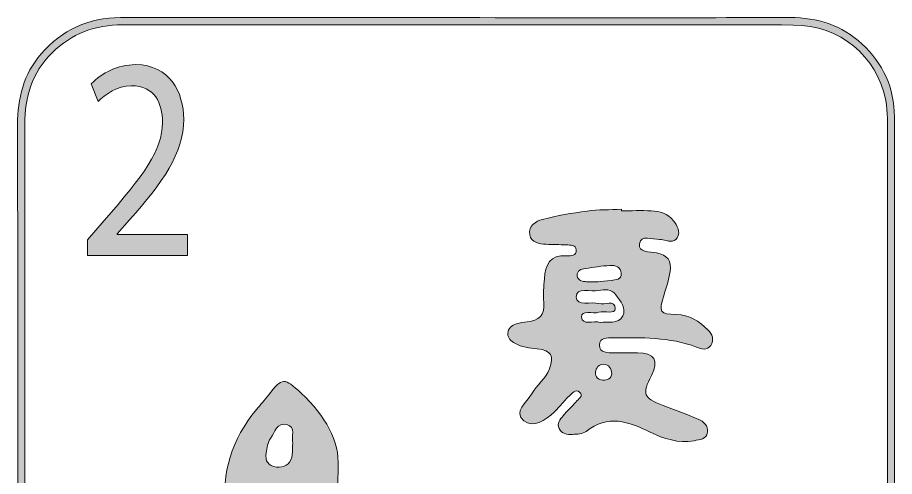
# Model space of a CAD drawing. Extents: x 2694 to 3005, y -2539 to -2105.
# Drawn here: x 2694.5 to 3005.4, y -2267.5 to -2104.7 of the extents above; entities that cross this region are included whole.
import ezdxf

# ---------------------------------------------------------------- set-up
doc = ezdxf.new("R2010")
doc.units = 0
doc.header["$MEASUREMENT"] = 0
doc.layers.add('Layer 1', color=7, linetype='Continuous', lineweight=0)

msp = doc.modelspace()

# ---------------------------------------------------------------- hatches: boundary and pattern name
at = {"layer": 'Layer 1', "true_color": 0x000000, "transparency": 33554687}
h = msp.add_hatch(color=18, dxfattribs=at)
h.dxf.hatch_style = 2
edge = h.paths.add_edge_path()
edge.add_spline(control_points=[(3002.9, -2321.62), (3002.9, -2321.62), (3002.85, -2321.62), (3002.85, -2321.62), (3002.85, -2381.02), (3002.85, -2440.41), (3002.86, -2499.82), (3002.86, -2504.83), (3002.57, -2509.78), (3000.8, -2514.55), (2996, -2527.5), (2983.57, -2535.95), (2969.14, -2535.95), (2891.87, -2535.94), (2814.61, -2535.93), (2737.35, -2535.91), (2734.79, -2535.91), (2732.24, -2535.97), (2729.69, -2535.88), (2711.51, -2535.24), (2697.83, -2521.61), (2697.1, -2503.44), (2697.07, -2502.52), (2697.08, -2501.59), (2697.08, -2500.66), (2697.08, -2381.28), (2697.1, -2261.9), (2697.05, -2142.53), (2697.05, -2132.79), (2699.66, -2124.25), (2706.67, -2117.26), (2713.63, -2110.33), (2722.03, -2107.25), (2731.81, -2107.26), (2788.76, -2107.32), (2845.73, -2107.29), (2902.69, -2107.29), (2924.97, -2107.29), (2947.24, -2107.2), (2969.51, -2107.32), (2986.06, -2107.41), (2999.16, -2118.23), (3002.27, -2134.06), (3003.1, -2138.3), (3002.89, -2142.61), (3002.9, -2146.9), (3002.9, -2205.14), (3002.9, -2263.38), (3002.9, -2321.62)], knot_values=[0, 0, 0, 0, 1, 1, 1, 2, 2, 2, 3, 3, 3, 4, 4, 4, 5, 5, 5, 6, 6, 6, 7, 7, 7, 8, 8, 8, 9, 9, 9, 10, 10, 10, 11, 11, 11, 12, 12, 12, 13, 13, 13, 14, 14, 14, 15, 15, 15, 16, 16, 16, 16], degree=3, periodic=0)
edge = h.paths.add_edge_path()
edge.add_spline(control_points=[(3005.33, -2373.46), (3005.33, -2295.62), (3005.35, -2217.77), (3005.34, -2139.92), (3005.34, -2129.61), (3001.38, -2121), (2993.85, -2114.01), (2986.66, -2107.34), (2978.02, -2104.66), (2968.37, -2104.68), (2948.3, -2104.72), (2928.23, -2104.72), (2908.16, -2104.72), (2849.11, -2104.71), (2790.05, -2104.7), (2731, -2104.69), (2719.66, -2104.69), (2710.28, -2109.03), (2702.85, -2117.58), (2696.58, -2124.8), (2694.5, -2133.32), (2694.51, -2142.71), (2694.6, -2202.23), (2694.55, -2261.74), (2694.55, -2321.26), (2694.55, -2370.92), (2694.54, -2420.57), (2694.56, -2470.23), (2694.56, -2481.94), (2694.5, -2493.65), (2694.73, -2505.36), (2694.9, -2513.58), (2698.26, -2520.62), (2703.77, -2526.67), (2711.85, -2535.52), (2722.05, -2538.57), (2733.79, -2538.55), (2806.76, -2538.43), (2879.74, -2538.52), (2952.71, -2538.45), (2960.7, -2538.44), (2968.76, -2539.29), (2976.69, -2537.82), (2993.73, -2534.64), (3005.33, -2520.19), (3005.35, -2502.25), (3005.38, -2459.32), (3005.33, -2416.4), (3005.33, -2373.46)], knot_values=[0, 0, 0, 0, 1, 1, 1, 2, 2, 2, 3, 3, 3, 4, 4, 4, 5, 5, 5, 6, 6, 6, 7, 7, 7, 8, 8, 8, 9, 9, 9, 10, 10, 10, 11, 11, 11, 12, 12, 12, 13, 13, 13, 14, 14, 14, 15, 15, 15, 16, 16, 16, 16], degree=3, periodic=0)
at = {"layer": 'Layer 1', "true_color": 0x1b2251, "transparency": 33554687}
h = msp.add_hatch(color=179, dxfattribs=at)
h.dxf.hatch_style = 2
edge = h.paths.add_edge_path()
edge.add_spline(control_points=[(2729.8, -2181.58), (2729.8, -2181.58), (2729.8, -2181.38), (2729.8, -2181.38), (2729.8, -2181.38), (2734.24, -2176.46), (2734.24, -2176.46), (2745.97, -2162.95), (2753.41, -2153.01), (2753.41, -2140.73), (2753.41, -2131.21), (2748.36, -2121.38), (2736.38, -2121.38), (2729.97, -2121.38), (2724.49, -2124.24), (2720.64, -2128.14), (2720.64, -2128.14), (2723.04, -2134.48), (2723.04, -2134.48), (2725.6, -2131.92), (2729.8, -2128.85), (2734.84, -2128.85), (2743.14, -2128.85), (2745.88, -2135.1), (2745.88, -2141.85), (2745.79, -2151.89), (2739.38, -2160.49), (2725.18, -2176.67), (2725.18, -2176.67), (2719.27, -2183.53), (2719.27, -2183.53), (2719.27, -2183.53), (2719.27, -2189.05), (2719.27, -2189.05), (2719.27, -2189.05), (2754.78, -2189.05), (2754.78, -2189.05), (2754.78, -2189.05), (2754.78, -2181.58), (2754.78, -2181.58), (2754.78, -2181.58), (2729.8, -2181.58), (2729.8, -2181.58)], knot_values=[0, 0, 0, 0, 1, 1, 1, 2, 2, 2, 3, 3, 3, 4, 4, 4, 5, 5, 5, 6, 6, 6, 7, 7, 7, 8, 8, 8, 9, 9, 9, 10, 10, 10, 11, 11, 11, 12, 12, 12, 13, 13, 13, 14, 14, 14, 14], degree=3, periodic=0)
at = {"layer": 'Layer 1', "true_color": 0x831618, "transparency": 33554687}
h = msp.add_hatch(color=246, dxfattribs=at)
h.dxf.hatch_style = 2
edge = h.paths.add_edge_path()
edge.add_spline(control_points=[(2901.97, -2233.33), (2903.65, -2233.31), (2905.07, -2232.73), (2905.13, -2230.97), (2905.2, -2229.16), (2904.1, -2227.67), (2902.21, -2227.65), (2900.63, -2227.63), (2899.55, -2228.89), (2899.37, -2230.49), (2899.17, -2232.32), (2900.43, -2233.03), (2901.97, -2233.33)], knot_values=[0, 0, 0, 0, 1, 1, 1, 2, 2, 2, 3, 3, 3, 4, 4, 4, 4], degree=3, periodic=0)
edge = h.paths.add_edge_path()
edge.add_spline(control_points=[(2900.33, -2198.38), (2901.36, -2198.28), (2903.19, -2198.22), (2904.99, -2197.93), (2906.55, -2197.69), (2908.66, -2197.66), (2908.52, -2195.39), (2908.38, -2193.12), (2906.38, -2192.49), (2904.49, -2192.6), (2901.59, -2192.77), (2898.7, -2193.27), (2895.81, -2193.67), (2894.28, -2193.88), (2892.76, -2194.38), (2892.93, -2196.26), (2893.1, -2198.16), (2894.82, -2198.22), (2896.26, -2198.36), (2897.34, -2198.46), (2898.44, -2198.38), (2900.33, -2198.38)], knot_values=[0, 0, 0, 0, 1, 1, 1, 2, 2, 2, 3, 3, 3, 4, 4, 4, 5, 5, 5, 6, 6, 6, 7, 7, 7, 7], degree=3, periodic=0)
edge = h.paths.add_edge_path()
edge.add_spline(control_points=[(2901.03, -2212.78), (2903.8, -2212.24), (2907.42, -2213.8), (2909.05, -2210.51), (2910.42, -2207.71), (2908.21, -2205.27), (2906.6, -2203.04), (2905.05, -2200.9), (2902.61, -2201.03), (2900.51, -2201.49), (2897.7, -2202.11), (2892.57, -2200.13), (2892.59, -2203.8), (2892.6, -2207.24), (2897.82, -2205.3), (2900.63, -2206.15), (2902.67, -2206.76), (2906.37, -2204.52), (2906.42, -2207.96), (2906.45, -2209.97), (2902.61, -2208.64), (2900.6, -2209.21), (2898.44, -2209.82), (2894.3, -2208.35), (2894.45, -2210.88), (2894.63, -2214.08), (2898.7, -2212.03), (2901.03, -2212.78)], knot_values=[0, 0, 0, 0, 1, 1, 1, 2, 2, 2, 3, 3, 3, 4, 4, 4, 5, 5, 5, 6, 6, 6, 7, 7, 7, 8, 8, 8, 9, 9, 9, 9], degree=3, periodic=0)
edge = h.paths.add_edge_path()
edge.add_spline(control_points=[(2908.59, -2173.19), (2912.1, -2173.19), (2915.62, -2173.11), (2919.13, -2173.22), (2922.19, -2173.32), (2925.02, -2174.25), (2926.99, -2176.74), (2928.39, -2178.51), (2929.67, -2180.64), (2928.33, -2182.84), (2927.15, -2184.79), (2925.01, -2183.77), (2923.22, -2183.55), (2922.86, -2183.51), (2922.5, -2183.35), (2922.13, -2183.35), (2919.55, -2183.38), (2915.56, -2181.61), (2914.99, -2184.93), (2914.46, -2188.03), (2918.56, -2187.7), (2920.99, -2188.11), (2924.82, -2188.76), (2926.49, -2191.11), (2925.88, -2194.78), (2925.4, -2197.68), (2924.44, -2200.51), (2923.58, -2203.33), (2921.79, -2209.17), (2922.15, -2209.89), (2928.08, -2210), (2932.73, -2210.09), (2936.13, -2212.43), (2939.23, -2215.45), (2940.82, -2217), (2941.55, -2219.02), (2940.23, -2220.98), (2938.95, -2222.87), (2937.01, -2222.25), (2935.21, -2221.57), (2925.62, -2217.95), (2915.6, -2218.16), (2905.61, -2218.29), (2903.66, -2218.31), (2900.8, -2218.1), (2900.81, -2220.79), (2900.82, -2223.77), (2903.75, -2223.54), (2905.94, -2223.59), (2908.71, -2223.66), (2911.49, -2223.52), (2914.27, -2223.58), (2920.37, -2223.7), (2921.91, -2226.21), (2919.25, -2231.59), (2915.86, -2238.45), (2916.26, -2239.47), (2923.41, -2242.25), (2927.54, -2243.87), (2931.71, -2245.39), (2935.78, -2247.14), (2937.7, -2247.97), (2939.42, -2249.48), (2939.08, -2251.79), (2938.71, -2254.34), (2936.33, -2254.39), (2934.32, -2254.76), (2928.74, -2255.78), (2923.65, -2254.09), (2918.79, -2251.71), (2911.19, -2247.98), (2903.76, -2245.33), (2896.03, -2251.48), (2894.87, -2252.4), (2892.87, -2252.41), (2891.24, -2252.53), (2889.35, -2252.67), (2887.38, -2252.3), (2886.46, -2250.42), (2885.59, -2248.65), (2886.91, -2247.21), (2887.93, -2245.94), (2889.32, -2244.22), (2890.96, -2242.71), (2892.43, -2241.04), (2893.33, -2240.02), (2895.33, -2238.93), (2893.72, -2237.49), (2892.35, -2236.25), (2891.06, -2238), (2890.03, -2238.94), (2888.81, -2240.06), (2887.76, -2241.37), (2886.64, -2242.6), (2886.01, -2243.29), (2885.44, -2244.03), (2884.76, -2244.64), (2881.6, -2247.43), (2877.36, -2250.51), (2873.96, -2247.68), (2870.16, -2244.5), (2874.99, -2241.17), (2876.68, -2238.28), (2878.53, -2235.13), (2881.69, -2232.84), (2883.05, -2229.26), (2884.81, -2224.66), (2883.7, -2222.69), (2878.76, -2222.2), (2875.97, -2221.93), (2873.24, -2221.59), (2870.77, -2220.2), (2869.44, -2219.45), (2868.29, -2218.51), (2868.33, -2216.78), (2868.38, -2214.78), (2869.77, -2213.83), (2871.4, -2213.29), (2872.61, -2212.88), (2873.92, -2212.74), (2875.2, -2212.6), (2879.38, -2212.14), (2881.51, -2210.19), (2881.05, -2205.66), (2880.78, -2202.92), (2881.07, -2200.12), (2881.26, -2197.35), (2881.61, -2192.42), (2883.11, -2188.59), (2889.25, -2189.17), (2890.65, -2189.3), (2892.63, -2189.11), (2892.55, -2187.15), (2892.47, -2185.19), (2890.46, -2185.41), (2889.06, -2185.32), (2886.66, -2185.16), (2884.25, -2185.2), (2881.85, -2185.1), (2879.33, -2185), (2876.66, -2184.44), (2876.1, -2181.71), (2875.46, -2178.54), (2878.21, -2176.91), (2880.62, -2176.28), (2885.79, -2174.95), (2891.09, -2174.01), (2896.39, -2173.31), (2900.41, -2172.78), (2904.51, -2172.87), (2908.58, -2172.68), (2908.58, -2172.85), (2908.58, -2173.02), (2908.59, -2173.19)], knot_values=[0, 0, 0, 0, 1, 1, 1, 2, 2, 2, 3, 3, 3, 4, 4, 4, 5, 5, 5, 6, 6, 6, 7, 7, 7, 8, 8, 8, 9, 9, 9, 10, 10, 10, 11, 11, 11, 12, 12, 12, 13, 13, 13, 14, 14, 14, 15, 15, 15, 16, 16, 16, 17, 17, 17, 18, 18, 18, 19, 19, 19, 20, 20, 20, 21, 21, 21, 22, 22, 22, 23, 23, 23, 24, 24, 24, 25, 25, 25, 26, 26, 26, 27, 27, 27, 28, 28, 28, 29, 29, 29, 30, 30, 30, 31, 31, 31, 32, 32, 32, 33, 33, 33, 34, 34, 34, 35, 35, 35, 36, 36, 36, 37, 37, 37, 38, 38, 38, 39, 39, 39, 40, 40, 40, 41, 41, 41, 42, 42, 42, 43, 43, 43, 44, 44, 44, 45, 45, 45, 46, 46, 46, 47, 47, 47, 48, 48, 48, 49, 49, 49, 50, 50, 50, 51, 51, 51, 51], degree=3, periodic=0)
h = msp.add_hatch(color=246, dxfattribs=at)
h.dxf.hatch_style = 2
edge = h.paths.add_edge_path()
edge.add_spline(control_points=[(2777.98, -2270.51), (2775.77, -2271.03), (2775.77, -2272.9), (2775.85, -2274.71), (2775.97, -2277.51), (2776.92, -2279.89), (2780.17, -2279.91), (2782.07, -2279.92), (2783.05, -2278.33), (2782.94, -2276.5), (2782.76, -2273.5), (2781.29, -2271.37), (2777.98, -2270.51)], knot_values=[0, 0, 0, 0, 1, 1, 1, 2, 2, 2, 3, 3, 3, 4, 4, 4, 4], degree=3, periodic=0)
edge = h.paths.add_edge_path()
edge.add_spline(control_points=[(2792.04, -2255.77), (2791.55, -2253.34), (2793.25, -2249.88), (2789.91, -2249.03), (2786.57, -2248.19), (2785.62, -2251.82), (2784.2, -2253.93), (2783.23, -2255.37), (2782.94, -2257.33), (2782.63, -2259.11), (2782.14, -2261.93), (2783.4, -2263.8), (2786.3, -2264.11), (2788.93, -2264.39), (2791.06, -2263.37), (2791.7, -2260.6), (2792.06, -2259.02), (2791.94, -2257.33), (2792.04, -2255.77)], knot_values=[0, 0, 0, 0, 1, 1, 1, 2, 2, 2, 3, 3, 3, 4, 4, 4, 5, 5, 5, 6, 6, 6, 6], degree=3, periodic=0)
edge = h.paths.add_edge_path()
edge.add_spline(control_points=[(2808.14, -2264.07), (2808.22, -2274.68), (2806.81, -2282.23), (2803.05, -2289.21), (2797.88, -2298.81), (2786.07, -2301.49), (2777.18, -2294.99), (2772.08, -2291.25), (2768.88, -2286.31), (2768.2, -2279.75), (2766.8, -2266.16), (2770.44, -2254.2), (2779.18, -2243.75), (2780.6, -2242.05), (2782.08, -2240.4), (2783.43, -2238.65), (2788.43, -2232.16), (2788.99, -2232.25), (2795.16, -2238.01), (2803.53, -2245.85), (2808.71, -2254.99), (2808.14, -2264.07)], knot_values=[0, 0, 0, 0, 1, 1, 1, 2, 2, 2, 3, 3, 3, 4, 4, 4, 5, 5, 5, 6, 6, 6, 7, 7, 7, 7], degree=3, periodic=0)

# ---------------------------------------------------------------- linework, layer by layer
at = {"layer": 'Layer 1'}
for points, knots in [([(3005.33, -2373.46), (3005.33, -2295.62), (3005.35, -2217.77), (3005.34, -2139.92), (3005.34, -2129.61), (3001.38, -2121), (2993.85, -2114.01), (2986.66, -2107.34), (2978.02, -2104.66), (2968.37, -2104.68), (2948.3, -2104.72), (2928.23, -2104.72), (2908.16, -2104.72), (2849.11, -2104.71), (2790.05, -2104.7), (2731, -2104.69), (2719.66, -2104.69), (2710.28, -2109.03), (2702.85, -2117.58), (2696.58, -2124.8), (2694.5, -2133.32), (2694.51, -2142.71), (2694.6, -2202.23), (2694.55, -2261.74), (2694.55, -2321.26), (2694.55, -2370.92), (2694.54, -2420.57), (2694.56, -2470.23), (2694.56, -2481.94), (2694.5, -2493.65), (2694.73, -2505.36), (2694.9, -2513.58), (2698.26, -2520.62), (2703.77, -2526.67), (2711.85, -2535.52), (2722.05, -2538.57), (2733.79, -2538.55), (2806.76, -2538.43), (2879.74, -2538.52), (2952.71, -2538.45), (2960.7, -2538.44), (2968.76, -2539.29), (2976.69, -2537.82), (2993.73, -2534.64), (3005.33, -2520.19), (3005.35, -2502.25), (3005.38, -2459.32), (3005.33, -2416.4), (3005.33, -2373.46)], [0, 0, 0, 0, 1, 1, 1, 2, 2, 2, 3, 3, 3, 4, 4, 4, 5, 5, 5, 6, 6, 6, 7, 7, 7, 8, 8, 8, 9, 9, 9, 10, 10, 10, 11, 11, 11, 12, 12, 12, 13, 13, 13, 14, 14, 14, 15, 15, 15, 16, 16, 16, 16]), ([(3002.9, -2321.62), (3002.9, -2321.62), (3002.85, -2321.62), (3002.85, -2321.62), (3002.85, -2381.02), (3002.85, -2440.41), (3002.86, -2499.82), (3002.86, -2504.83), (3002.57, -2509.78), (3000.8, -2514.55), (2996, -2527.5), (2983.57, -2535.95), (2969.14, -2535.95), (2891.87, -2535.94), (2814.61, -2535.93), (2737.35, -2535.91), (2734.79, -2535.91), (2732.24, -2535.97), (2729.69, -2535.88), (2711.51, -2535.24), (2697.83, -2521.61), (2697.1, -2503.44), (2697.07, -2502.52), (2697.08, -2501.59), (2697.08, -2500.66), (2697.08, -2381.28), (2697.1, -2261.9), (2697.05, -2142.53), (2697.05, -2132.79), (2699.66, -2124.25), (2706.67, -2117.26), (2713.63, -2110.33), (2722.03, -2107.25), (2731.81, -2107.26), (2788.76, -2107.32), (2845.73, -2107.29), (2902.69, -2107.29), (2924.97, -2107.29), (2947.24, -2107.2), (2969.51, -2107.32), (2986.06, -2107.41), (2999.16, -2118.23), (3002.27, -2134.06), (3003.1, -2138.3), (3002.89, -2142.61), (3002.9, -2146.9), (3002.9, -2205.14), (3002.9, -2263.38), (3002.9, -2321.62)], [0, 0, 0, 0, 1, 1, 1, 2, 2, 2, 3, 3, 3, 4, 4, 4, 5, 5, 5, 6, 6, 6, 7, 7, 7, 8, 8, 8, 9, 9, 9, 10, 10, 10, 11, 11, 11, 12, 12, 12, 13, 13, 13, 14, 14, 14, 15, 15, 15, 16, 16, 16, 16]), ([(3002.9, -2321.62), (3002.9, -2321.62), (3002.85, -2321.62), (3002.85, -2321.62), (3002.85, -2381.02), (3002.85, -2440.41), (3002.86, -2499.82), (3002.86, -2504.83), (3002.57, -2509.78), (3000.8, -2514.55), (2996, -2527.5), (2983.57, -2535.95), (2969.14, -2535.95), (2891.87, -2535.94), (2814.61, -2535.93), (2737.35, -2535.91), (2734.79, -2535.91), (2732.24, -2535.97), (2729.69, -2535.88), (2711.51, -2535.24), (2697.83, -2521.61), (2697.1, -2503.44), (2697.07, -2502.52), (2697.08, -2501.59), (2697.08, -2500.66), (2697.08, -2381.28), (2697.1, -2261.9), (2697.05, -2142.53), (2697.05, -2132.79), (2699.66, -2124.25), (2706.67, -2117.26), (2713.63, -2110.33), (2722.03, -2107.25), (2731.81, -2107.26), (2788.76, -2107.32), (2845.73, -2107.29), (2902.69, -2107.29), (2924.97, -2107.29), (2947.24, -2107.2), (2969.51, -2107.32), (2986.06, -2107.41), (2999.16, -2118.23), (3002.27, -2134.06), (3003.1, -2138.3), (3002.89, -2142.61), (3002.9, -2146.9), (3002.9, -2205.14), (3002.9, -2263.38), (3002.9, -2321.62)], [0, 0, 0, 0, 1, 1, 1, 2, 2, 2, 3, 3, 3, 4, 4, 4, 5, 5, 5, 6, 6, 6, 7, 7, 7, 8, 8, 8, 9, 9, 9, 10, 10, 10, 11, 11, 11, 12, 12, 12, 13, 13, 13, 14, 14, 14, 15, 15, 15, 16, 16, 16, 16]), ([(2729.8, -2181.58), (2729.8, -2181.58), (2729.8, -2181.38), (2729.8, -2181.38), (2729.8, -2181.38), (2734.24, -2176.46), (2734.24, -2176.46), (2745.97, -2162.95), (2753.41, -2153.01), (2753.41, -2140.73), (2753.41, -2131.21), (2748.36, -2121.38), (2736.38, -2121.38), (2729.97, -2121.38), (2724.49, -2124.24), (2720.64, -2128.14), (2720.64, -2128.14), (2723.04, -2134.48), (2723.04, -2134.48), (2725.6, -2131.92), (2729.8, -2128.85), (2734.84, -2128.85), (2743.14, -2128.85), (2745.88, -2135.1), (2745.88, -2141.85), (2745.79, -2151.89), (2739.38, -2160.49), (2725.18, -2176.67), (2725.18, -2176.67), (2719.27, -2183.53), (2719.27, -2183.53), (2719.27, -2183.53), (2719.27, -2189.05), (2719.27, -2189.05), (2719.27, -2189.05), (2754.78, -2189.05), (2754.78, -2189.05), (2754.78, -2189.05), (2754.78, -2181.58), (2754.78, -2181.58), (2754.78, -2181.58), (2729.8, -2181.58), (2729.8, -2181.58)], [0, 0, 0, 0, 1, 1, 1, 2, 2, 2, 3, 3, 3, 4, 4, 4, 5, 5, 5, 6, 6, 6, 7, 7, 7, 8, 8, 8, 9, 9, 9, 10, 10, 10, 11, 11, 11, 12, 12, 12, 13, 13, 13, 14, 14, 14, 14]), ([(2908.59, -2173.19), (2912.1, -2173.19), (2915.62, -2173.11), (2919.13, -2173.22), (2922.19, -2173.32), (2925.02, -2174.25), (2926.99, -2176.74), (2928.39, -2178.51), (2929.67, -2180.64), (2928.33, -2182.84), (2927.15, -2184.79), (2925.01, -2183.77), (2923.22, -2183.55), (2922.86, -2183.51), (2922.5, -2183.35), (2922.13, -2183.35), (2919.55, -2183.38), (2915.56, -2181.61), (2914.99, -2184.93), (2914.46, -2188.03), (2918.56, -2187.7), (2920.99, -2188.11), (2924.82, -2188.76), (2926.49, -2191.11), (2925.88, -2194.78), (2925.4, -2197.68), (2924.44, -2200.51), (2923.58, -2203.33), (2921.79, -2209.17), (2922.15, -2209.89), (2928.08, -2210), (2932.73, -2210.09), (2936.13, -2212.43), (2939.23, -2215.45), (2940.82, -2217), (2941.55, -2219.02), (2940.23, -2220.98), (2938.95, -2222.87), (2937.01, -2222.25), (2935.21, -2221.57), (2925.62, -2217.95), (2915.6, -2218.16), (2905.61, -2218.29), (2903.66, -2218.31), (2900.8, -2218.1), (2900.81, -2220.79), (2900.82, -2223.77), (2903.75, -2223.54), (2905.94, -2223.59), (2908.71, -2223.66), (2911.49, -2223.52), (2914.27, -2223.58), (2920.37, -2223.7), (2921.91, -2226.21), (2919.25, -2231.59), (2915.86, -2238.45), (2916.26, -2239.47), (2923.41, -2242.25), (2927.54, -2243.87), (2931.71, -2245.39), (2935.78, -2247.14), (2937.7, -2247.97), (2939.42, -2249.48), (2939.08, -2251.79), (2938.71, -2254.34), (2936.33, -2254.39), (2934.32, -2254.76), (2928.74, -2255.78), (2923.65, -2254.09), (2918.79, -2251.71), (2911.19, -2247.98), (2903.76, -2245.33), (2896.03, -2251.48), (2894.87, -2252.4), (2892.87, -2252.41), (2891.24, -2252.53), (2889.35, -2252.67), (2887.38, -2252.3), (2886.46, -2250.42), (2885.59, -2248.65), (2886.91, -2247.21), (2887.93, -2245.94), (2889.32, -2244.22), (2890.96, -2242.71), (2892.43, -2241.04), (2893.33, -2240.02), (2895.33, -2238.93), (2893.72, -2237.49), (2892.35, -2236.25), (2891.06, -2238), (2890.03, -2238.94), (2888.81, -2240.06), (2887.76, -2241.37), (2886.64, -2242.6), (2886.01, -2243.29), (2885.44, -2244.03), (2884.76, -2244.64), (2881.6, -2247.43), (2877.36, -2250.51), (2873.96, -2247.68), (2870.16, -2244.5), (2874.99, -2241.17), (2876.68, -2238.28), (2878.53, -2235.13), (2881.69, -2232.84), (2883.05, -2229.26), (2884.81, -2224.66), (2883.7, -2222.69), (2878.76, -2222.2), (2875.97, -2221.93), (2873.24, -2221.59), (2870.77, -2220.2), (2869.44, -2219.45), (2868.29, -2218.51), (2868.33, -2216.78), (2868.38, -2214.78), (2869.77, -2213.83), (2871.4, -2213.29), (2872.61, -2212.88), (2873.92, -2212.74), (2875.2, -2212.6), (2879.38, -2212.14), (2881.51, -2210.19), (2881.05, -2205.66), (2880.78, -2202.92), (2881.07, -2200.12), (2881.26, -2197.35), (2881.61, -2192.42), (2883.11, -2188.59), (2889.25, -2189.17), (2890.65, -2189.3), (2892.63, -2189.11), (2892.55, -2187.15), (2892.47, -2185.19), (2890.46, -2185.41), (2889.06, -2185.32), (2886.66, -2185.16), (2884.25, -2185.2), (2881.85, -2185.1), (2879.33, -2185), (2876.66, -2184.44), (2876.1, -2181.71), (2875.46, -2178.54), (2878.21, -2176.91), (2880.62, -2176.28), (2885.79, -2174.95), (2891.09, -2174.01), (2896.39, -2173.31), (2900.41, -2172.78), (2904.51, -2172.87), (2908.58, -2172.68), (2908.58, -2172.85), (2908.58, -2173.02), (2908.59, -2173.19)], [0, 0, 0, 0, 1, 1, 1, 2, 2, 2, 3, 3, 3, 4, 4, 4, 5, 5, 5, 6, 6, 6, 7, 7, 7, 8, 8, 8, 9, 9, 9, 10, 10, 10, 11, 11, 11, 12, 12, 12, 13, 13, 13, 14, 14, 14, 15, 15, 15, 16, 16, 16, 17, 17, 17, 18, 18, 18, 19, 19, 19, 20, 20, 20, 21, 21, 21, 22, 22, 22, 23, 23, 23, 24, 24, 24, 25, 25, 25, 26, 26, 26, 27, 27, 27, 28, 28, 28, 29, 29, 29, 30, 30, 30, 31, 31, 31, 32, 32, 32, 33, 33, 33, 34, 34, 34, 35, 35, 35, 36, 36, 36, 37, 37, 37, 38, 38, 38, 39, 39, 39, 40, 40, 40, 41, 41, 41, 42, 42, 42, 43, 43, 43, 44, 44, 44, 45, 45, 45, 46, 46, 46, 47, 47, 47, 48, 48, 48, 49, 49, 49, 50, 50, 50, 51, 51, 51, 51]), ([(2900.33, -2198.38), (2901.36, -2198.28), (2903.19, -2198.22), (2904.99, -2197.93), (2906.55, -2197.69), (2908.66, -2197.66), (2908.52, -2195.39), (2908.38, -2193.12), (2906.38, -2192.49), (2904.49, -2192.6), (2901.59, -2192.77), (2898.7, -2193.27), (2895.81, -2193.67), (2894.28, -2193.88), (2892.76, -2194.38), (2892.93, -2196.26), (2893.1, -2198.16), (2894.82, -2198.22), (2896.26, -2198.36), (2897.34, -2198.46), (2898.44, -2198.38), (2900.33, -2198.38)], [0, 0, 0, 0, 1, 1, 1, 2, 2, 2, 3, 3, 3, 4, 4, 4, 5, 5, 5, 6, 6, 6, 7, 7, 7, 7]), ([(2901.03, -2212.78), (2903.8, -2212.24), (2907.42, -2213.8), (2909.05, -2210.51), (2910.42, -2207.71), (2908.21, -2205.27), (2906.6, -2203.04), (2905.05, -2200.9), (2902.61, -2201.03), (2900.51, -2201.49), (2897.7, -2202.11), (2892.57, -2200.13), (2892.59, -2203.8), (2892.6, -2207.24), (2897.82, -2205.3), (2900.63, -2206.15), (2902.67, -2206.76), (2906.37, -2204.52), (2906.42, -2207.96), (2906.45, -2209.97), (2902.61, -2208.64), (2900.6, -2209.21), (2898.44, -2209.82), (2894.3, -2208.35), (2894.45, -2210.88), (2894.63, -2214.08), (2898.7, -2212.03), (2901.03, -2212.78)], [0, 0, 0, 0, 1, 1, 1, 2, 2, 2, 3, 3, 3, 4, 4, 4, 5, 5, 5, 6, 6, 6, 7, 7, 7, 8, 8, 8, 9, 9, 9, 9]), ([(2901.97, -2233.33), (2903.65, -2233.31), (2905.07, -2232.73), (2905.13, -2230.97), (2905.2, -2229.16), (2904.1, -2227.67), (2902.21, -2227.65), (2900.63, -2227.63), (2899.55, -2228.89), (2899.37, -2230.49), (2899.17, -2232.32), (2900.43, -2233.03), (2901.97, -2233.33)], [0, 0, 0, 0, 1, 1, 1, 2, 2, 2, 3, 3, 3, 4, 4, 4, 4]), ([(2808.14, -2264.07), (2808.22, -2274.68), (2806.81, -2282.23), (2803.05, -2289.21), (2797.88, -2298.81), (2786.07, -2301.49), (2777.18, -2294.99), (2772.08, -2291.25), (2768.88, -2286.31), (2768.2, -2279.75), (2766.8, -2266.16), (2770.44, -2254.2), (2779.18, -2243.75), (2780.6, -2242.05), (2782.08, -2240.4), (2783.43, -2238.65), (2788.43, -2232.16), (2788.99, -2232.25), (2795.16, -2238.01), (2803.53, -2245.85), (2808.71, -2254.99), (2808.14, -2264.07)], [0, 0, 0, 0, 1, 1, 1, 2, 2, 2, 3, 3, 3, 4, 4, 4, 5, 5, 5, 6, 6, 6, 7, 7, 7, 7]), ([(2792.04, -2255.77), (2791.55, -2253.34), (2793.25, -2249.88), (2789.91, -2249.03), (2786.57, -2248.19), (2785.62, -2251.82), (2784.2, -2253.93), (2783.23, -2255.37), (2782.94, -2257.33), (2782.63, -2259.11), (2782.14, -2261.93), (2783.4, -2263.8), (2786.3, -2264.11), (2788.93, -2264.39), (2791.06, -2263.37), (2791.7, -2260.6), (2792.06, -2259.02), (2791.94, -2257.33), (2792.04, -2255.77)], [0, 0, 0, 0, 1, 1, 1, 2, 2, 2, 3, 3, 3, 4, 4, 4, 5, 5, 5, 6, 6, 6, 6])]:
    msp.add_open_spline(points, degree=3, knots=knots, dxfattribs=at)

doc.saveas('drawing.dxf')
